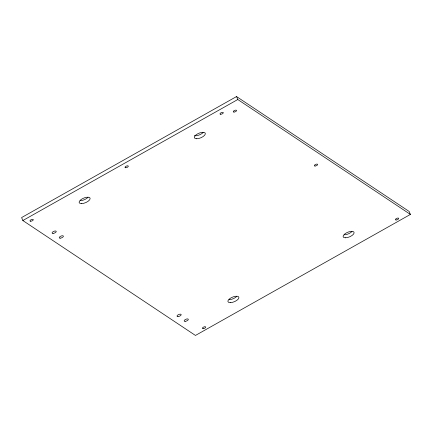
<?xml version="1.0" encoding="UTF-8"?>
<svg xmlns="http://www.w3.org/2000/svg" width="432" height="432" viewBox="0 0 432 432"><rect width="100%" height="100%" fill="white"/><g stroke="black" fill="none" stroke-linecap="round" stroke-linejoin="round"><path stroke-width="0.65" d="M236.542 96.557L21.6 217.571L22.842 220.536L195.458 335.443L410.4 214.429L409.158 211.464L236.542 96.557L237.784 99.522L410.4 214.429M22.842 220.536L237.784 99.522M203.148 132.543A5.902 2.473 -22.7 0 1 194.389 135.691M87.95 197.397A5.902 2.473 -22.7 0 1 80.266 200.653M236.725 296.433A5.902 2.473 -22.7 0 1 229.041 299.689M351.929 231.579A5.902 2.473 -22.7 0 1 344.239 234.83M233.977 112.066A1.771 0.745 -22.7 0 0 236.569 110.603A1.771 0.745 -22.7 0 0 234.203 110.619A1.771 0.745 -22.7 0 0 233.977 112.066M315.041 166.023A1.771 0.745 -22.7 0 0 317.633 164.565A1.771 0.745 -22.7 0 0 315.263 164.581A1.771 0.745 -22.7 0 0 315.041 166.023M396.106 219.985A1.771 0.745 -22.7 0 0 398.698 218.527A1.771 0.745 -22.7 0 0 396.328 218.543A1.771 0.745 -22.7 0 0 396.106 219.985M203.11 328.644A1.771 0.745 -22.7 0 0 205.702 327.186A1.771 0.745 -22.7 0 0 203.332 327.202A1.771 0.745 -22.7 0 0 203.11 328.644M81.508 203.618A5.902 2.473 -22.7 0 0 90.142 198.758A5.902 2.473 -22.7 0 0 82.247 198.806A5.902 2.473 -22.7 0 0 81.508 203.618M30.704 221.233A1.771 0.745 -22.7 0 0 33.296 219.775A1.771 0.745 -22.7 0 0 30.926 219.791A1.771 0.745 -22.7 0 0 30.704 221.233M125.707 167.746A1.771 0.745 -22.7 0 0 128.299 166.288A1.771 0.745 -22.7 0 0 125.928 166.304A1.771 0.745 -22.7 0 0 125.707 167.746M196.706 138.758A5.902 2.473 -22.7 0 0 205.346 133.898A5.902 2.473 -22.7 0 0 197.446 133.947A5.902 2.473 -22.7 0 0 196.706 138.758M220.709 114.259A1.771 0.745 -22.7 0 0 223.301 112.801A1.771 0.745 -22.7 0 0 220.93 112.817A1.771 0.745 -22.7 0 0 220.709 114.259M230.283 302.654A5.902 2.473 -22.7 0 0 238.918 297.794A5.902 2.473 -22.7 0 0 231.023 297.842A5.902 2.473 -22.7 0 0 230.283 302.654M345.481 237.794A5.902 2.473 -22.7 0 0 354.121 232.934A5.902 2.473 -22.7 0 0 346.226 232.983A5.902 2.473 -22.7 0 0 345.481 237.794M52.99 233.404A2.214 0.929 -22.7 0 0 56.23 231.579A2.214 0.929 -22.7 0 0 53.271 231.601A2.214 0.929 -22.7 0 0 52.99 233.404M60.145 238.167A2.214 0.929 -22.7 0 0 63.385 236.342A2.214 0.929 -22.7 0 0 60.421 236.363A2.214 0.929 -22.7 0 0 60.145 238.167M177.925 316.57A2.214 0.929 -22.7 0 0 181.165 314.744A2.214 0.929 -22.7 0 0 178.205 314.766A2.214 0.929 -22.7 0 0 177.925 316.57M185.08 321.332A2.214 0.929 -22.7 0 0 188.314 319.507A2.214 0.929 -22.7 0 0 185.355 319.523A2.214 0.929 -22.7 0 0 185.08 321.332"/></g></svg>
